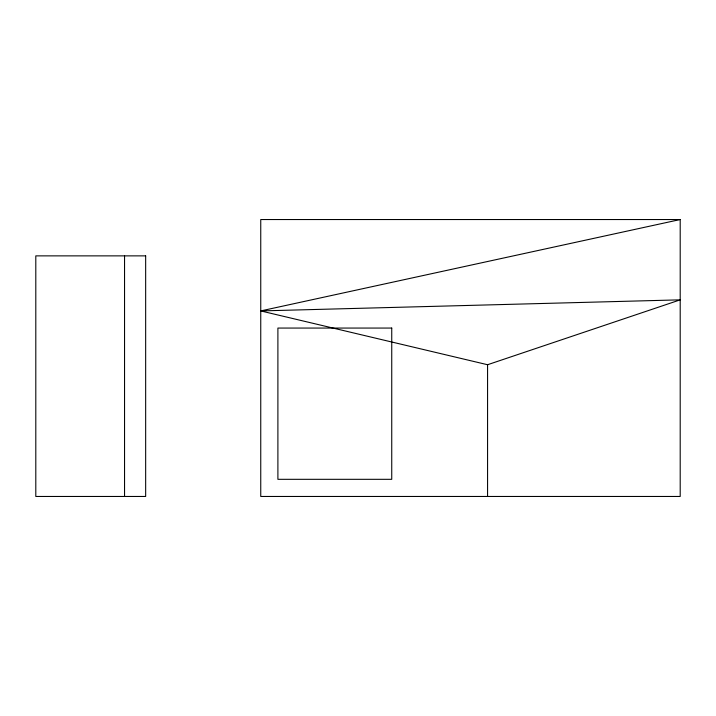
<?xml version="1.0" encoding="UTF-8"?>
<svg xmlns="http://www.w3.org/2000/svg" width="716" height="716" viewBox="0 0 716 716"><rect width="100%" height="100%" fill="white"/><g stroke="black" fill="none" stroke-linecap="round" stroke-linejoin="round"><path stroke-width="1.07" d="M487.569 364.73L680.2 299.843L260.749 310.923L487.569 364.73L487.569 496.465M260.749 310.923L680.2 219.535L680.2 496.465L260.749 496.465L260.749 219.535L680.2 219.535M124.548 255.872L124.548 496.465M145.661 255.872L35.8 255.872L35.8 496.465L145.661 496.465L145.661 255.872M391.741 328.062L277.897 328.062L277.897 479.317L391.741 479.317L391.741 328.062"/></g></svg>
